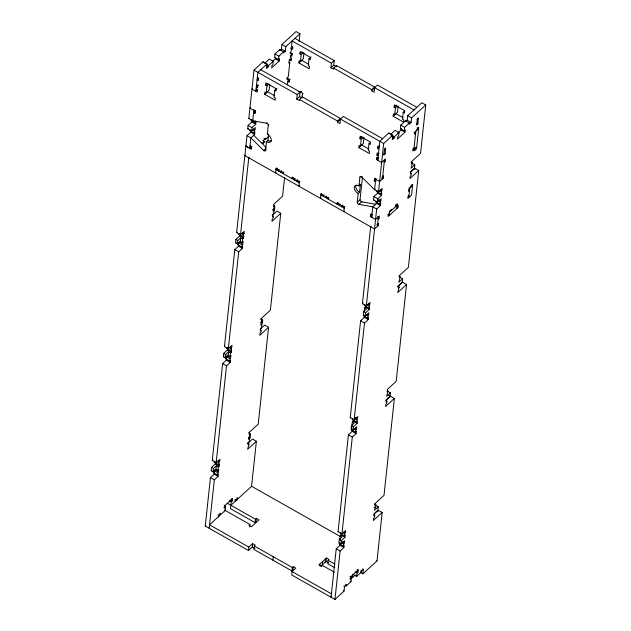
<?xml version="1.0" encoding="UTF-8"?>
<svg xmlns="http://www.w3.org/2000/svg" width="631" height="631" viewBox="0 0 631 631"><rect width="100%" height="100%" fill="white"/><g stroke="black" fill="none" stroke-linecap="round" stroke-linejoin="round"><path stroke-width="0.95" d="M224.486 510.037L249.852 524.4L248.914 525.26L251.509 526.727L259.041 519.818L256.446 518.351L256.083 521.774L255.137 522.634L230.504 508.689L231.23 501.85L232.176 500.99L232.413 498.711L231.687 498.301M345.693 584.409L346.419 584.819L344.534 586.546L344.053 591.105L334.951 599.45L291.719 574.983L292.082 571.568L295.852 568.113L293.257 566.646L292.894 570.061L291.948 570.929L253.914 549.404L254.277 545.981L255.216 545.121L252.629 543.646L252.258 547.069L248.496 550.524L205.264 526.057L210.446 477.612L214.209 474.157L214.351 472.879M215.944 469.283L217.892 470.387L218.255 466.964L216.307 465.867L215.944 469.283L213.12 471.878L211.172 470.773L211.543 467.358L215.305 463.903L215.486 462.192M214.698 461.632L214.611 462.484L218.5 464.684L218.744 462.405L219.683 461.545L219.927 459.265L216.165 462.72L212.268 460.52L222.625 363.63L226.395 360.175L226.545 358.747M228.13 355.3L230.07 356.397L230.433 352.981L228.493 351.877L228.13 355.3L225.299 357.887L223.358 356.791L223.721 353.368L227.491 349.913L227.625 348.635M226.915 347.358L226.789 348.501L230.678 350.702L232.113 345.275L228.343 348.73L224.455 346.529L234.811 249.639L238.573 246.185L238.755 244.473M240.308 241.31L242.257 242.414L242.62 238.991L240.671 237.895L240.308 241.31L237.485 243.905L235.537 242.801L235.907 239.378L239.67 235.931L239.835 234.361M239.046 233.801L238.975 234.511L242.864 236.712L243.109 234.432L244.047 233.573L244.292 231.293L240.521 234.74L236.633 232.539L246.989 135.649L250.759 132.202L250.893 130.917M250.176 129.647L250.057 130.783L253.946 132.983L255.374 127.565L251.611 131.011L247.723 128.811L248.086 125.395L251.856 121.941L252.037 120.229M246.989 135.649L250.878 137.858L263.655 150.462A1.609 0.978 47.5 0 0 265.58 150.446L266.519 141.667A5.356 3.25 47.5 0 0 271.243 140.311A5.356 3.25 47.5 0 0 267.331 134.072L268.27 125.293A1.609 0.978 47.5 0 0 266.566 123.219L252.708 120.758L248.819 118.557L253.993 70.112L263.095 61.767L266.984 63.968L266.503 68.527L268.38 66.799L268.506 65.663L273.215 61.341L269.319 59.14L264.61 63.455M213.12 471.878L213.483 468.454L216.307 465.867M225.299 357.887L225.669 354.472L228.493 351.877M237.485 243.905L237.848 240.482L240.671 237.895M209.729 527.737L209.161 528.257L214.335 479.812L218.097 476.366L218.342 474.086L217.403 474.946L213.515 472.745L213.814 470.41M216.165 462.72L226.513 365.83L230.283 362.375L230.528 360.096L229.581 360.956L225.693 358.755L225.906 356.76M228.343 348.73L238.699 251.84L242.462 248.385L242.706 246.106L241.768 246.973L237.879 244.773L238.108 242.635M251.611 131.011L251.974 127.596L255.744 124.141L255.989 121.862L255.042 122.729L251.154 120.521L251.264 119.527M240.521 234.74L248.748 157.805L249.221 157.371M258.418 79.246L258.663 77.968M246.405 145.619L245.869 146.1L251.059 149.034L251.832 146.274M255.169 111.127L253.583 112.586L254.877 113.32L255.65 110.559M217.403 474.946L218.831 469.527L217.892 470.387M229.581 360.956L231.017 355.537L230.07 356.397M241.768 246.973L243.195 241.547L242.257 242.414M253.646 135.775L253.701 135.263L265.683 147.086M255.042 122.729L255.239 120.876M218.255 466.964L219.194 466.104L219.438 463.824L218.5 464.684M230.433 352.981L231.38 352.114L231.624 349.834L230.678 350.702M242.62 238.991L243.558 238.132L243.803 235.852L242.864 236.712M251.414 146.794L249.766 148.301L250.878 137.858L254.648 134.403L254.892 132.124L253.946 132.983M263.024 62.406L263.095 61.767M218.555 517.136L218.744 515.353L220.629 513.626L219.904 513.216M276.875 88.379L274.753 90.32L274.02 97.158L275.321 97.892L275.077 100.171L264.704 94.303L264.949 92.023L266.243 92.757L269.066 90.17L269.697 84.302M266.243 92.757L266.976 85.919L265.675 85.185L265.919 82.906L276.291 88.774L276.055 91.053L274.753 90.32M220.629 513.626L220.511 514.77L219.296 514.084M262.591 143.568L263.592 142.133L263.837 139.853L265.722 138.126L265.596 139.27L264.042 138.386M223.91 507.482L224.644 507.9L224.881 505.612L232.413 498.711M224.368 506.346L225.582 507.032L225.22 510.455L209.524 524.842L248.859 547.101L248.496 550.524M273.215 61.341L272.844 64.764L271.906 65.624L271.661 67.903L279.194 61.002L279.438 58.722L278.5 59.582L274.603 57.382L274.974 53.958L279.683 49.644L283.571 51.845L283.445 52.988L285.33 51.261L285.819 46.702L299.946 33.751L296.049 31.55L281.931 44.501L281.442 49.06L280.267 50.141M272.568 61.31L275.305 58.801L275.463 57.279M266.519 141.667L267.93 140.374L268.538 134.671M278.5 59.582L278.863 56.167L283.571 51.845M279.612 50.283L279.683 49.644M236.846 497.678L237.579 498.088L235.694 499.815L235.576 500.959L234.842 500.541M237.366 500.083L237.579 498.088M276.567 167.925L276.039 168.414L275.55 172.973L276.078 172.484M247.478 443.009L249.032 443.893L247.604 449.311L256.391 441.258L252.503 439.05L247.794 443.372M248.346 437.457L249.639 438.19L249.277 441.613L248.338 442.473L248.093 444.752L249.032 443.893M248.575 432.748L250.128 433.631L248.701 439.058L249.639 438.19M260.753 318.765L262.315 319.641L262.07 321.92L261.124 322.788L260.887 325.068L261.826 324.2L261.463 327.623L260.516 328.483L260.272 330.762L261.218 329.903L260.974 332.182L260.027 333.05L259.791 335.329L268.577 327.268L264.689 325.068L260.287 329.098M272.71 209.484L274.004 210.218L273.641 213.633L272.702 214.501L272.458 216.78L273.397 215.912L273.152 218.192L272.213 219.06L271.969 221.339L280.756 213.278L276.867 211.077L272.158 215.4M287.413 84.799L287.791 81.218L289.913 79.277M292.65 53.635L290.536 55.575L290.307 57.666L291.609 58.399L291.364 60.679L289.14 59.417M279.162 169.392L278.508 171.017L279.217 170.37M250.523 434.499L250.16 437.922L248.748 439.215M262.338 323.932L262.701 320.516L260.761 319.412M291.128 57.942L291.009 59.077L289.124 60.805L288.88 63.084L289.826 62.224L288.28 76.659L287.334 77.526L287.097 79.806L288.627 78.402M292.626 47.885L292.453 46.804A1.404 0.528 -60.5 0 0 291.625 47.601L290.773 53.296A1.207 0.45 -60.5 0 0 291.593 53.288M287.791 81.218L289.093 81.959L289.866 79.191M281.323 170.615L280.669 172.239L281.726 171.269M283.264 173.706L283.911 172.082M251.595 486.138L256.391 441.258M268.577 327.268L258.221 424.158L249.434 432.211L249.19 434.491L250.128 433.631M280.756 213.278L270.399 310.168L261.613 318.229L261.368 320.509L262.315 319.641M284.581 177.485L282.585 196.186L273.799 204.239L273.554 206.518L274.493 205.659L273.065 211.077L274.004 210.218M299.133 41.354L299.946 33.751M311.083 57.011L308.969 58.951L308.236 65.798L309.529 66.531L309.293 68.811L298.913 62.934L299.157 60.655L300.459 61.388L303.282 58.801L303.905 52.941M300.459 61.388L301.184 54.55L299.891 53.816L300.135 51.537L310.507 57.413L310.263 59.693L308.969 58.951M249.584 526.964L249.852 524.4M382.607 138.71L343.272 116.451L340.448 119.038L339.959 123.597L337.364 122.13L340.188 119.543L340.314 118.399L302.273 96.874L299.449 99.461L299.331 100.605L296.736 99.13L297.217 94.571L300.048 91.984L260.706 69.725M296.736 99.13L299.559 96.543L300.048 91.984M255.137 522.634L255.508 519.218L256.446 518.351M292.555 176.98L291.908 178.605L293.32 177.303M302.146 97.071L302.478 93.924L303.006 93.443M295.15 178.447L294.503 180.072L295.032 179.583M297.311 179.669L296.665 181.294L297.895 180.158M299.906 181.136L299.378 181.618L298.889 186.177L299.417 185.695M272.931 560.162L273.294 556.747M416.823 107.341L377.488 85.082L374.656 87.67L374.175 92.229L371.58 90.761L374.404 88.174L374.522 87.031L336.489 65.506L333.657 68.093L333.539 69.236L330.944 67.769L331.433 63.21L334.256 60.615L294.922 38.357M330.944 67.769L333.767 65.174L334.256 60.615M321.518 193.37L320.99 193.851L320.501 198.41L321.037 197.929M336.489 65.506L336.362 66.641L333.767 65.174M324.113 194.837L323.466 196.462L323.995 195.973M326.274 196.06L325.628 197.684L326.858 196.549M328.215 199.151L328.869 197.527M337.364 122.13L337.49 120.986L340.314 118.399M291.948 570.929L292.319 567.506L293.257 566.646M337.514 202.417L336.867 204.042L338.279 202.748M340.109 203.884L339.454 205.509L340.338 204.704M342.27 205.107L341.616 206.739L343.027 205.438M344.865 206.582L344.337 207.063L343.848 211.622L344.376 211.14M370.405 142.361L368.985 143.655L368.259 150.494L369.553 151.227L369.309 153.507L358.936 147.63L359.181 145.351L360.475 146.084L363.298 143.497L363.929 137.637M360.475 146.084L361.208 139.246L359.915 138.512L360.151 136.233L370.531 142.109L370.287 144.389L368.985 143.655M371.115 226.355L370.649 226.789L362.423 303.732L366.319 305.932L376.668 209.042L372.779 206.842L358.921 204.381A1.609 0.978 47.5 0 1 357.217 202.306L358.156 193.528A5.356 3.25 47.5 0 1 354.243 187.289A5.356 3.25 47.5 0 1 358.968 185.932L360.38 184.638A5.356 3.25 47.5 0 0 359.591 184.252M358.968 185.932L359.907 177.153L360.79 176.349M319.704 565.739L319.885 564.027M358.156 193.528L359.567 192.234L360.38 184.638M357.217 202.306L360.041 199.719L362.399 177.713M371.58 90.761L371.698 89.626L374.522 87.031M322.346 564.855L322.709 561.44M325.17 562.268L325.533 558.845M320.927 566.149L326.109 561.409L326.472 557.985L329.066 559.452L328.128 560.32L327.757 563.735L334.556 567.584M378.135 219.186L379.073 218.318L379.318 216.039L375.555 219.493L370.365 216.559L371.138 213.791M376.013 181.089L375.477 181.578L374.183 180.845L374.956 178.076M384.224 162.191L385.17 161.323L385.407 159.044L381.645 162.498L376.455 159.564L376.699 157.285L378.001 158.018M378.221 155.928L376.92 155.194L377.164 152.915L378.466 153.649M378.971 148.9L377.677 148.167L377.922 145.887L379.215 146.621M340.18 543.638L339.999 545.35L336.236 548.804L331.054 597.249L331.622 596.729M340.488 532.824L340.401 533.676L344.289 535.877L344.534 533.597L345.472 532.738L345.717 530.458L341.955 533.905L338.058 531.704L348.415 434.814L352.185 431.367L352.319 430.082M352.69 418.692L352.579 419.686L356.468 421.887L357.903 416.468L354.133 419.923L350.244 417.722L360.601 320.832L364.363 317.377L364.529 315.808M375.958 200.974L375.847 201.975L379.736 204.176L381.163 198.749L377.401 202.204L373.513 200.003L373.875 196.58L377.646 193.133L377.811 191.564M376.25 178.81L375.721 179.299L374.609 189.742L378.497 191.95L382.26 188.495L380.832 193.914L376.944 191.714L377.038 190.862M341.261 533.526L341.095 535.088L340.156 535.956L342.097 537.052L339.273 539.647L338.91 543.062L340.858 544.167L344.621 540.712L343.193 546.138L339.304 543.938L339.407 542.936M353.399 419.962L353.281 421.106L352.335 421.965L354.283 423.07L351.459 425.657L351.088 429.08L353.037 430.176L356.807 426.73L355.371 432.148L351.483 429.948L351.79 427.613M365.609 305.696L365.459 307.116L364.521 307.983L366.461 309.08L363.637 311.675L363.275 315.09L365.223 316.194L368.985 312.739L367.558 318.158L363.669 315.957L363.771 314.964M339.793 539.371L340.156 535.956M352.335 421.965L351.972 425.389L352.5 424.9M364.521 307.983L364.15 311.399L364.686 310.917M365.223 316.194L365.586 312.771L369.348 309.316L369.592 307.037L368.654 307.904L364.765 305.704L364.899 304.418M375.548 204.76L375.603 204.255L361.744 201.786A1.609 0.978 47.5 0 1 360.041 199.719M372.132 216.859L371.659 217.293L372.779 206.842L376.549 203.387L376.668 202.251M334.951 599.45L340.125 551.005L343.895 547.55L344.132 545.271L343.193 546.138M340.858 544.167L341.221 540.743L344.991 537.297L345.228 535.017L344.289 535.877M341.955 533.905L352.303 437.015L356.073 433.568L356.318 431.288L355.371 432.148M353.037 430.176L353.399 426.761L357.17 423.306L357.414 421.027L356.468 421.887M354.133 419.923L364.489 323.033L368.252 319.578L368.496 317.298L367.558 318.158M377.401 202.204L377.764 198.789L381.534 195.334L381.779 193.054L380.832 193.914M378.497 191.95L383.672 143.505L392.774 135.16L388.885 132.952L379.783 141.297L377.756 160.298L378.221 159.864M383.766 154.556L384.673 148.766A1.404 0.528 -60.5 0 1 385.494 148.056L385.178 153.262A1.207 0.45 -60.5 0 1 384.382 154.761A1.207 0.45 -60.5 0 1 383.766 154.556L385.178 153.262M368.654 307.904L370.081 302.478L366.319 305.932M377.362 226.403L378.379 216.906L377.732 216.536M384.468 159.911L382.441 178.904L381.787 178.541M245.388 155.116L244.86 155.597L374.538 228.99L378.308 225.535L378.545 223.256L377.606 224.123M376.668 209.042L380.438 205.588L380.682 203.308L379.736 204.176M374.428 178.565L379.617 181.499L383.38 178.045L383.624 175.765L382.686 176.625M388.814 133.598L388.885 132.952M390.4 134.719L395.109 130.333L399.005 132.534L398.634 135.957L397.696 136.817L397.451 139.096L404.984 132.187L405.228 129.907L404.29 130.775L400.393 128.574L400.764 125.151L405.473 120.836L409.361 123.037L409.235 124.181L411.12 122.453L411.609 117.894L425.736 104.943L421.839 102.743L407.721 115.686L407.232 120.245L405.938 121.436M404.613 110.993L403.201 112.286L402.468 119.125L403.769 119.858L403.524 122.138L393.152 116.27L393.389 113.99L394.69 114.724L397.514 112.129L398.137 106.268M394.69 114.724L395.424 107.885L394.123 107.152L394.367 104.872L404.739 110.74L404.495 113.02L403.201 112.286M392.774 135.16L392.293 139.719L394.17 137.992L394.296 136.848L399.005 132.534M345.086 585.268L346.301 585.962L346.419 584.819M349.7 578.674L350.434 579.084L350.67 576.805L358.211 569.903L357.477 569.485M346.301 585.962L351.01 581.64L351.372 578.225L350.402 577.673M391.386 210.462L391.512 209.318L389.627 211.046L389.13 215.613L387.655 214.769M349.945 576.395L352.398 577.68L352.768 574.257M397.672 133.125L401.095 129.986L401.253 128.472M395.471 206.716L395.59 205.58L397.475 203.852L396.978 208.419M353.013 574.399L356.657 576.466L357.02 573.043L357.966 572.183L358.211 569.903M404.29 130.775L404.652 127.352L409.361 123.037M405.402 121.475L405.473 120.836M389.382 213.325L388.444 214.185L388.199 216.465L397.932 207.544L398.169 205.264L397.23 206.132M356.657 576.466L361.366 572.143L361.484 571.008L363.369 569.28L362.644 568.87M360.695 572.601L362.88 573.839L363.369 569.28M374.364 503.94L375.918 504.824L374.491 510.242L378.261 506.788L376.313 505.691L374.191 507.632M397.633 286.222L399.186 287.105L397.759 292.532L406.545 284.471L402.657 282.27L397.948 286.584M398.729 275.968L400.283 276.843L398.855 282.27L402.625 278.815L400.677 277.719M408.754 197.629L409.764 188.125L409.117 187.762M410.907 161.978L412.469 162.861L411.033 168.28L414.804 164.833L412.469 163.508M415.853 131.13L413.826 150.131L412.855 149.579M416.57 124.481L417.477 118.691A1.404 0.528 -60.5 0 1 418.298 117.981L417.982 123.187A1.207 0.45 -60.5 0 1 417.178 124.693A1.207 0.45 -60.5 0 1 416.57 124.481L417.982 123.187M410.71 187.265L410.828 186.121L412.713 184.394L411.578 195.034L407.807 198.489L408.052 196.209L408.991 195.35M414.764 149.271L414.646 150.407L416.531 148.679L418.803 127.407L416.917 129.134L416.799 130.27M378.261 506.788L377.89 510.211L374.128 513.666L373.883 515.945L374.822 515.077L374.577 517.357L373.639 518.225L373.394 520.504L382.181 512.443L378.292 510.242L373.899 514.273M385.77 400.575L390.479 396.26L394.367 398.461L385.58 406.514L385.817 404.234L386.764 403.375L387.008 401.095L386.062 401.955L386.306 399.675L390.076 396.221L390.439 392.805L388.491 391.701M402.625 278.815L402.255 282.238L398.492 285.693L398.248 287.973L399.186 287.105M414.804 164.833L414.441 168.248L410.671 171.703L410.426 173.982L411.373 173.123L411.128 175.402L410.182 176.262L409.937 178.541L418.732 170.48L414.835 168.28L410.442 172.31M378.158 511.489L378.292 510.242M414.709 169.526L414.835 168.28M362.88 573.839L377.007 560.888L382.181 512.443M394.367 398.461L384.011 495.351L375.224 503.404L374.98 505.683L375.918 504.824M406.545 284.471L396.189 381.361L387.402 389.414L387.158 391.701L388.104 390.834L386.677 396.26L390.439 392.805M418.732 170.48L408.375 267.37L399.589 275.431L399.344 277.711L400.283 276.843M425.736 104.943L420.554 153.388L411.767 161.441L411.522 163.721L412.469 162.861M266.984 63.968L257.882 72.313L255.855 91.314L257.74 89.586M258.481 78.615L257.069 79.908L258.371 80.642L258.615 78.362L257.314 77.629M252.432 88.679L251.966 89.105L257.148 92.047L257.393 89.768L256.099 89.026M258.442 84.996L256.32 86.944L257.614 87.677L257.858 85.398L256.565 84.664M265.675 85.185L267.087 83.891M299.891 53.816L302.004 51.876M266.976 85.919L269.09 83.978M301.184 54.55L303.306 52.61M264.704 94.303L267.528 91.716L274.706 95.778M298.913 62.934L301.736 60.347L308.922 64.409M250.46 107.617L249.931 108.106L255.121 111.04M254.356 109.826L253.82 110.307L252.708 120.758L253.41 120.111M248.819 118.557L249.284 118.123M254.877 113.32L255.405 112.839M289.093 81.959L289.621 81.47M251.154 120.521L251.682 120.04M247.723 128.811L248.188 128.385M250.057 130.783L250.586 130.294M266.566 123.219L267.094 122.737M298.179 91.392L300.782 91.858L301.31 91.369M268.27 125.293L268.798 124.804M250.539 145.54L250.01 146.021L251.304 146.755M251.059 149.034L251.588 148.553M267.331 134.072L267.86 133.583M265.596 139.27L268.404 136.698M263.655 150.462L265.951 148.356M265.58 150.446L266.108 149.957M277.325 168.256L275.913 169.55L299.26 182.761M236.633 232.539L237.106 232.113M238.975 234.511L239.504 234.022M235.537 242.801L236.246 242.154M237.879 244.773L238.408 244.284M359.915 138.512L362.028 136.572M394.123 107.152L396.244 105.203M361.208 139.246L363.33 137.306M395.424 107.885L397.538 105.937M358.936 147.63L361.76 145.043L368.946 149.105M393.152 116.27L395.976 113.675L403.154 117.745M377.677 148.167L379.791 146.226M376.92 155.194L379.042 153.254M384.271 149.807L385.683 148.514M417.075 119.732L418.487 118.439M376.455 159.564L378.576 157.624M359.907 177.153A1.609 0.978 47.5 0 1 361.831 177.137L362.36 176.648M374.183 180.845L375.768 179.385M414.07 147.851L413.131 148.719L412.887 150.998L416.649 147.544L416.003 147.173M375.137 189.261L374.609 189.742L361.831 177.137M358.921 204.381L361.744 201.786M376.944 191.714L377.654 191.067M373.513 200.003L373.978 199.57M375.847 201.975L376.376 201.486M224.455 346.529L224.92 346.096M370.365 216.559L372.613 214.366M226.789 348.501L227.499 347.855M260.587 322.457L262.701 320.516M223.358 356.791L224.06 356.136M226.821 355.671L230.772 357.816M225.693 358.755L226.221 358.274M409.519 190.404L408.58 191.272L408.825 188.992L412.587 185.538L411.617 184.986M389.501 212.19L397.349 204.996L395.866 204.16M362.423 303.732L363.133 303.085M364.765 305.704L365.294 305.215M363.669 315.957L364.197 315.476M212.268 460.52L212.978 459.865M214.611 462.484L215.139 462.002M211.172 470.773L211.645 470.34M213.515 472.745L214.217 472.098M224.644 507.9L225.582 507.032M205.264 526.057L205.832 525.536M230.867 505.273L251.58 486.28L340.235 536.453M350.244 417.722L350.718 417.288M352.579 419.686L353.052 419.26M351.483 429.948L352.011 429.459M248.859 547.101L252.629 543.646M338.058 531.704L338.531 531.27M340.401 533.676L340.929 533.187M339.967 539.213L340.44 538.779M339.304 543.938L339.833 543.449M326.472 557.985L318.939 564.895L321.534 566.362L322.48 565.494L334.375 572.23M350.434 579.084L351.372 578.225M352.398 577.68L355.261 575.062M247.171 146.834L246.524 146.471M248.141 147.386L247.494 147.015M249.111 147.938L248.464 147.567M331.433 63.21L292.098 40.944L291.53 46.268L292.823 47.002L292.579 49.281L290.355 48.019M374.656 87.67L413.999 109.936M333.657 68.093L371.698 89.626M281.931 44.501L285.819 46.702M407.721 115.686L411.609 117.894M289.85 52.767L292.074 54.029L291.83 56.309L290.536 55.575M281.442 49.06L285.33 51.261M407.232 120.245L411.12 122.453M417.201 127.707L418.684 128.543L414.914 131.997L414.67 134.277L415.616 133.417L414.054 132.534M274.974 53.958L278.863 56.167M400.764 125.151L404.652 127.352M275.305 58.801L279.194 61.002M401.095 129.986L404.984 132.187M414.969 147.804L416.531 148.679M266.945 64.78L268.506 65.663M391.181 135.089L394.296 136.848M266.826 65.916L268.38 66.799M391.835 136.667L394.17 137.992M286.742 78.205L289.329 79.672M253.993 70.112L297.217 94.571M340.448 119.038L383.672 143.505M299.559 96.543L302.154 98.01M299.449 99.461L337.49 120.986M383.609 160.448L385.17 161.323M381.826 177.161L383.38 178.045M380.461 189.892L382.023 190.775M379.523 190.759L381.077 191.635M251.856 121.941L255.744 124.141M377.646 193.133L381.534 195.334M396.371 206.668L397.932 207.544M248.086 125.395L251.974 127.596M373.875 196.58L377.764 198.789M253.575 128.961L255.137 129.844M378.592 199.711L380.927 201.029M252.637 129.828L254.19 130.704M378.426 201.013L379.98 201.896M250.759 132.202L254.648 134.403M376.549 203.387L380.438 205.588M262.78 140.476L265.004 141.738L263.119 143.466L261.826 142.724M377.519 217.443L379.073 218.318M370.61 214.28L371.904 215.013M376.746 224.66L378.308 225.535M276.039 168.414L278.626 169.881M280.787 171.104L283.382 172.571M292.027 177.461L294.622 178.928M296.783 180.15L299.378 181.618M320.99 193.851L323.585 195.318M325.746 196.541L328.341 198.008M336.986 202.906L339.581 204.373M341.742 205.596L344.337 207.063M320.871 194.995L344.21 208.206M273.586 205.793L274.887 206.526L274.524 209.942L273.223 209.208M242.493 232.689L244.047 233.573M368.283 303.882L369.837 304.757M241.547 233.549L243.109 234.432M366.564 304.3L368.898 305.625M239.67 235.931L243.558 238.132M365.459 307.116L369.348 309.316M235.907 239.378L237.848 240.482M363.637 311.675L365.586 312.771M239.835 242.067L242.951 243.826M367.187 314.135L368.741 315.019M238.116 242.493L242.012 244.694M366.24 315.003L367.802 315.879M238.573 246.185L242.462 248.385M364.363 317.377L368.252 319.578M234.811 249.639L238.699 251.84M360.601 320.832L364.489 323.033M388.775 395.487L390.076 396.221M230.307 346.679L231.869 347.555M355.324 417.422L357.659 418.747M229.368 347.539L230.922 348.422M355.158 418.732L356.712 419.607M227.491 349.913L231.38 352.114M353.281 421.106L357.17 423.306M223.721 353.368L225.669 354.472M351.459 425.657L353.399 426.761M355.001 428.126L356.562 429.009M225.937 356.476L229.826 358.676M354.062 428.985L355.616 429.869M226.395 360.175L230.283 362.375M352.185 431.367L356.073 433.568M222.625 363.63L226.513 365.83M348.415 434.814L352.303 437.015M218.129 460.662L219.683 461.545M343.919 531.854L345.472 532.738M217.19 461.529L218.744 462.405M342.98 532.714L344.534 533.597M215.305 463.903L219.194 466.104M341.095 535.088L344.991 537.297M376.281 560.478L377.007 560.888M211.543 467.358L213.483 468.454M339.273 539.647L341.221 540.743M214.698 469.598L218.586 471.807M342.041 541.674L344.376 542.991M213.759 470.466L217.648 472.666M341.884 542.975L343.438 543.859M214.209 474.157L218.097 476.366M339.999 545.35L343.895 547.55M210.446 477.612L214.335 479.812M336.236 548.804L340.125 551.005M234.969 499.405L235.694 499.815M360.758 570.59L361.484 571.008M360.632 571.733L361.366 572.143M230.473 500.028L232.176 500.99M356.263 571.213L357.966 572.183M229.29 500.754L231.23 501.85M355.079 571.938L357.02 573.043M227.215 503.207L255.508 519.218M328.128 560.32L334.927 564.161M326.109 561.409L328.704 562.876M224.155 505.202L224.881 505.612M350.276 581.23L351.01 581.64M218.018 514.943L218.744 515.353M343.808 586.136L344.534 586.546M343.319 590.695L344.053 591.105M254.277 545.981L292.319 567.506M252.258 547.069L254.853 548.536M292.082 571.568L331.425 593.826M271.732 140.697A5.356 3.25 47.5 0 1 267.93 140.374M359.567 192.234A5.356 3.25 47.5 0 1 355.797 185.34M300.782 91.858A1.609 0.978 47.5 0 1 302.478 93.924"/></g></svg>
